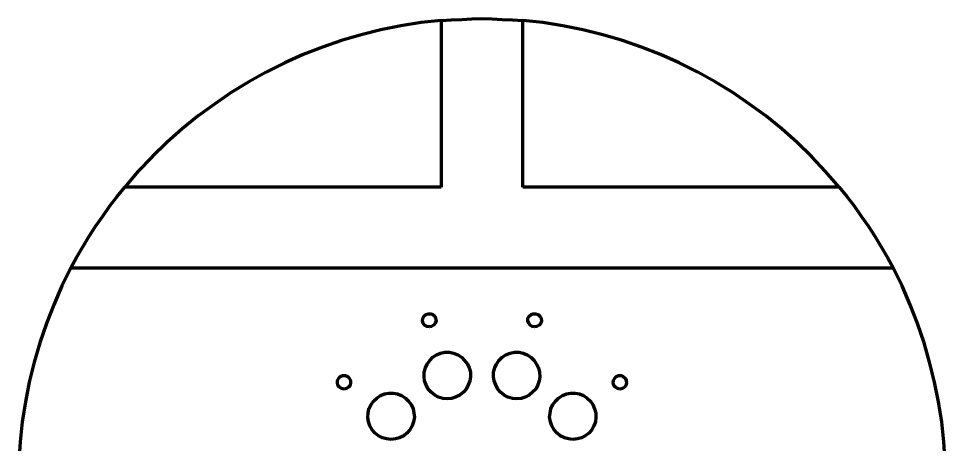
# Model space of a CAD drawing. Header units: millimetres. Extents: x 25 to 425, y -422 to -22.
# Drawn here: x 25 to 425, y -205.4 to -21.6 of the extents above; entities that cross this region are included whole.
import ezdxf

# ---------------------------------------------------------------- set-up
doc = ezdxf.new("R2010")
doc.units = ezdxf.units.MM
doc.header["$MEASUREMENT"] = 0
doc.layers.add('Calque 1', color=7, linetype='Continuous', lineweight=0)
doc.layers.add('Calque 2', color=7, linetype='Continuous', lineweight=0)

msp = doc.modelspace()

# ---------------------------------------------------------------- linework, layer by layer
at = {"layer": 'Calque 1', "color": 7, "lineweight": 100}
for points, knots in [([(207.44, -22.49), (207.44, -22.49), (198.8, -23.37), (198.8, -23.37), (198.8, -23.37), (189.98, -24.78), (189.98, -24.78), (189.98, -24.78), (181.33, -26.54), (181.33, -26.54), (181.33, -26.54), (172.86, -28.66), (172.86, -28.66), (172.86, -28.66), (164.39, -31.13), (164.39, -31.13), (164.39, -31.13), (156.1, -33.95), (156.1, -33.95), (156.1, -33.95), (147.81, -37.13), (147.81, -37.13), (147.81, -37.13), (139.87, -40.66), (139.87, -40.66), (139.87, -40.66), (131.93, -44.72), (131.93, -44.72), (131.93, -44.72), (124.34, -48.95), (124.34, -48.95), (124.34, -48.95), (116.75, -53.54), (116.75, -53.54), (116.75, -53.54), (109.52, -58.48), (109.52, -58.48), (109.52, -58.48), (102.46, -63.6), (102.46, -63.6), (102.46, -63.6), (95.58, -69.24), (95.58, -69.24), (95.58, -69.24), (89.05, -75.07), (89.05, -75.07), (89.05, -75.07), (82.7, -81.24), (82.7, -81.24), (82.7, -81.24), (76.52, -87.59), (76.52, -87.59), (76.52, -87.59), (70.88, -94.3), (70.88, -94.3)], [0, 0, 0, 0, 1, 1, 1, 2, 2, 2, 3, 3, 3, 4, 4, 4, 5, 5, 5, 6, 6, 6, 7, 7, 7, 8, 8, 8, 9, 9, 9, 10, 10, 10, 11, 11, 11, 12, 12, 12, 13, 13, 13, 14, 14, 14, 15, 15, 15, 16, 16, 16, 17, 17, 17, 18, 18, 18, 18]), ([(207.44, -22.49), (207.44, -22.49), (211.85, -22.13), (211.85, -22.13), (211.85, -22.13), (216.27, -21.96), (216.27, -21.96), (216.27, -21.96), (220.68, -21.78), (220.68, -21.78), (220.68, -21.78), (224.91, -21.6), (224.91, -21.6), (224.91, -21.6), (229.32, -21.78), (229.32, -21.78), (229.32, -21.78), (233.73, -21.96), (233.73, -21.96), (233.73, -21.96), (238.14, -22.13), (238.14, -22.13), (238.14, -22.13), (242.56, -22.49), (242.56, -22.49)], [0, 0, 0, 0, 1, 1, 1, 2, 2, 2, 3, 3, 3, 4, 4, 4, 5, 5, 5, 6, 6, 6, 7, 7, 7, 8, 8, 8, 8]), ([(379.12, -94.3), (379.12, -94.3), (373.3, -87.59), (373.3, -87.59), (373.3, -87.59), (367.3, -81.24), (367.3, -81.24), (367.3, -81.24), (360.95, -75.07), (360.95, -75.07), (360.95, -75.07), (354.42, -69.24), (354.42, -69.24), (354.42, -69.24), (347.54, -63.6), (347.54, -63.6), (347.54, -63.6), (340.48, -58.48), (340.48, -58.48), (340.48, -58.48), (333.25, -53.54), (333.25, -53.54), (333.25, -53.54), (325.66, -48.95), (325.66, -48.95), (325.66, -48.95), (318.07, -44.72), (318.07, -44.72), (318.07, -44.72), (310.13, -40.66), (310.13, -40.66), (310.13, -40.66), (302.02, -37.13), (302.02, -37.13), (302.02, -37.13), (293.9, -33.95), (293.9, -33.95), (293.9, -33.95), (285.61, -31.13), (285.61, -31.13), (285.61, -31.13), (277.14, -28.66), (277.14, -28.66), (277.14, -28.66), (268.49, -26.54), (268.49, -26.54), (268.49, -26.54), (259.85, -24.78), (259.85, -24.78), (259.85, -24.78), (251.2, -23.37), (251.2, -23.37), (251.2, -23.37), (242.56, -22.49), (242.56, -22.49)], [0, 0, 0, 0, 1, 1, 1, 2, 2, 2, 3, 3, 3, 4, 4, 4, 5, 5, 5, 6, 6, 6, 7, 7, 7, 8, 8, 8, 9, 9, 9, 10, 10, 10, 11, 11, 11, 12, 12, 12, 13, 13, 13, 14, 14, 14, 15, 15, 15, 16, 16, 16, 17, 17, 17, 18, 18, 18, 18]), ([(47.58, -129.23), (47.58, -129.23), (50.06, -124.65), (50.06, -124.65), (50.06, -124.65), (52.7, -120.06), (52.7, -120.06), (52.7, -120.06), (55.52, -115.47), (55.52, -115.47), (55.52, -115.47), (58.35, -111.06), (58.35, -111.06), (58.35, -111.06), (61.35, -106.83), (61.35, -106.83), (61.35, -106.83), (64.35, -102.42), (64.35, -102.42), (64.35, -102.42), (67.52, -98.36), (67.52, -98.36), (67.52, -98.36), (70.88, -94.3), (70.88, -94.3)], [0, 0, 0, 0, 1, 1, 1, 2, 2, 2, 3, 3, 3, 4, 4, 4, 5, 5, 5, 6, 6, 6, 7, 7, 7, 8, 8, 8, 8]), ([(379.12, -94.3), (379.12, -94.3), (382.48, -98.36), (382.48, -98.36), (382.48, -98.36), (385.65, -102.42), (385.65, -102.42), (385.65, -102.42), (388.65, -106.83), (388.65, -106.83), (388.65, -106.83), (391.65, -111.06), (391.65, -111.06), (391.65, -111.06), (394.47, -115.47), (394.47, -115.47), (394.47, -115.47), (397.3, -120.06), (397.3, -120.06), (397.3, -120.06), (399.94, -124.65), (399.94, -124.65), (399.94, -124.65), (402.41, -129.23), (402.41, -129.23)], [0, 0, 0, 0, 1, 1, 1, 2, 2, 2, 3, 3, 3, 4, 4, 4, 5, 5, 5, 6, 6, 6, 7, 7, 7, 8, 8, 8, 8]), ([(47.58, -129.23), (47.58, -129.23), (43.7, -137), (43.7, -137), (43.7, -137), (40.17, -145.11), (40.17, -145.11), (40.17, -145.11), (37, -153.23), (37, -153.23), (37, -153.23), (34.18, -161.52), (34.18, -161.52), (34.18, -161.52), (31.7, -169.82), (31.7, -169.82), (31.7, -169.82), (29.59, -178.46), (29.59, -178.46), (29.59, -178.46), (28, -186.93), (28, -186.93), (28, -186.93), (26.59, -195.58), (26.59, -195.58), (26.59, -195.58), (25.71, -204.22), (25.71, -204.22), (25.71, -204.22), (25.18, -213.05), (25.18, -213.05), (25.18, -213.05), (25, -221.69), (25, -221.69), (25, -221.69), (25.18, -230.51), (25.18, -230.51), (25.18, -230.51), (25.71, -239.16), (25.71, -239.16), (25.71, -239.16), (26.59, -247.98), (26.59, -247.98), (26.59, -247.98), (28, -256.63), (28, -256.63), (28, -256.63), (29.59, -265.1), (29.59, -265.1), (29.59, -265.1), (31.7, -273.57), (31.7, -273.57), (31.7, -273.57), (34.18, -282.04), (34.18, -282.04), (34.18, -282.04), (37, -290.33), (37, -290.33), (37, -290.33), (40.17, -298.45), (40.17, -298.45), (40.17, -298.45), (43.7, -306.39), (43.7, -306.39), (43.7, -306.39), (47.58, -314.33), (47.58, -314.33)], [0, 0, 0, 0, 1, 1, 1, 2, 2, 2, 3, 3, 3, 4, 4, 4, 5, 5, 5, 6, 6, 6, 7, 7, 7, 8, 8, 8, 9, 9, 9, 10, 10, 10, 11, 11, 11, 12, 12, 12, 13, 13, 13, 14, 14, 14, 15, 15, 15, 16, 16, 16, 17, 17, 17, 18, 18, 18, 19, 19, 19, 20, 20, 20, 21, 21, 21, 22, 22, 22, 22]), ([(402.41, -314.33), (402.41, -314.33), (406.3, -306.39), (406.3, -306.39), (406.3, -306.39), (409.83, -298.45), (409.83, -298.45), (409.83, -298.45), (413, -290.33), (413, -290.33), (413, -290.33), (415.82, -282.04), (415.82, -282.04), (415.82, -282.04), (418.12, -273.57), (418.12, -273.57), (418.12, -273.57), (420.24, -265.1), (420.24, -265.1), (420.24, -265.1), (422, -256.63), (422, -256.63), (422, -256.63), (423.41, -247.98), (423.41, -247.98), (423.41, -247.98), (424.29, -239.16), (424.29, -239.16), (424.29, -239.16), (424.82, -230.51), (424.82, -230.51), (424.82, -230.51), (425, -221.69), (425, -221.69), (425, -221.69), (424.82, -213.05), (424.82, -213.05), (424.82, -213.05), (424.29, -204.22), (424.29, -204.22), (424.29, -204.22), (423.41, -195.58), (423.41, -195.58), (423.41, -195.58), (422, -186.93), (422, -186.93), (422, -186.93), (420.24, -178.46), (420.24, -178.46), (420.24, -178.46), (418.12, -169.82), (418.12, -169.82), (418.12, -169.82), (415.82, -161.52), (415.82, -161.52), (415.82, -161.52), (413, -153.23), (413, -153.23), (413, -153.23), (409.83, -145.11), (409.83, -145.11), (409.83, -145.11), (406.3, -137), (406.3, -137), (406.3, -137), (402.41, -129.23), (402.41, -129.23)], [0, 0, 0, 0, 1, 1, 1, 2, 2, 2, 3, 3, 3, 4, 4, 4, 5, 5, 5, 6, 6, 6, 7, 7, 7, 8, 8, 8, 9, 9, 9, 10, 10, 10, 11, 11, 11, 12, 12, 12, 13, 13, 13, 14, 14, 14, 15, 15, 15, 16, 16, 16, 17, 17, 17, 18, 18, 18, 19, 19, 19, 20, 20, 20, 21, 21, 21, 22, 22, 22, 22]), ([(202.33, -154.64), (202.33, -154.64), (203.21, -154.47), (203.21, -154.47), (203.21, -154.47), (204.27, -153.94), (204.27, -153.94), (204.27, -153.94), (204.8, -153.05), (204.8, -153.05), (204.8, -153.05), (205.15, -152), (205.15, -152), (205.15, -152), (204.97, -150.94), (204.97, -150.94), (204.97, -150.94), (204.62, -150.06), (204.62, -150.06), (204.62, -150.06), (203.74, -149.35), (203.74, -149.35), (203.74, -149.35), (202.86, -149), (202.86, -149), (202.86, -149), (201.8, -149), (201.8, -149), (201.8, -149), (200.74, -149.35), (200.74, -149.35), (200.74, -149.35), (199.86, -150.06), (199.86, -150.06), (199.86, -150.06), (199.5, -150.94), (199.5, -150.94), (199.5, -150.94), (199.33, -152), (199.33, -152), (199.33, -152), (199.68, -153.05), (199.68, -153.05), (199.68, -153.05), (200.21, -153.94), (200.21, -153.94), (200.21, -153.94), (201.27, -154.47), (201.27, -154.47), (201.27, -154.47), (202.33, -154.64), (202.33, -154.64)], [0, 0, 0, 0, 1, 1, 1, 2, 2, 2, 3, 3, 3, 4, 4, 4, 5, 5, 5, 6, 6, 6, 7, 7, 7, 8, 8, 8, 9, 9, 9, 10, 10, 10, 11, 11, 11, 12, 12, 12, 13, 13, 13, 14, 14, 14, 15, 15, 15, 16, 16, 16, 17, 17, 17, 17]), ([(247.67, -154.64), (247.67, -154.64), (248.73, -154.47), (248.73, -154.47), (248.73, -154.47), (249.61, -153.94), (249.61, -153.94), (249.61, -153.94), (250.32, -153.05), (250.32, -153.05), (250.32, -153.05), (250.67, -152), (250.67, -152), (250.67, -152), (250.5, -150.94), (250.5, -150.94), (250.5, -150.94), (249.97, -150.06), (249.97, -150.06), (249.97, -150.06), (249.26, -149.35), (249.26, -149.35), (249.26, -149.35), (248.2, -149), (248.2, -149), (248.2, -149), (247.14, -149), (247.14, -149), (247.14, -149), (246.26, -149.35), (246.26, -149.35), (246.26, -149.35), (245.38, -150.06), (245.38, -150.06), (245.38, -150.06), (244.85, -150.94), (244.85, -150.94), (244.85, -150.94), (244.85, -152), (244.85, -152), (244.85, -152), (245.2, -153.05), (245.2, -153.05), (245.2, -153.05), (245.73, -153.94), (245.73, -153.94), (245.73, -153.94), (246.61, -154.47), (246.61, -154.47), (246.61, -154.47), (247.67, -154.64), (247.67, -154.64)], [0, 0, 0, 0, 1, 1, 1, 2, 2, 2, 3, 3, 3, 4, 4, 4, 5, 5, 5, 6, 6, 6, 7, 7, 7, 8, 8, 8, 9, 9, 9, 10, 10, 10, 11, 11, 11, 12, 12, 12, 13, 13, 13, 14, 14, 14, 15, 15, 15, 16, 16, 16, 17, 17, 17, 17]), ([(209.91, -185.7), (209.91, -185.7), (211.85, -185.52), (211.85, -185.52), (211.85, -185.52), (213.62, -184.99), (213.62, -184.99), (213.62, -184.99), (215.38, -184.11), (215.38, -184.11), (215.38, -184.11), (216.97, -182.87), (216.97, -182.87), (216.97, -182.87), (218.21, -181.46), (218.21, -181.46), (218.21, -181.46), (219.09, -179.7), (219.09, -179.7), (219.09, -179.7), (219.79, -177.93), (219.79, -177.93), (219.79, -177.93), (219.97, -176.17), (219.97, -176.17), (219.97, -176.17), (219.97, -174.23), (219.97, -174.23), (219.97, -174.23), (219.44, -172.29), (219.44, -172.29), (219.44, -172.29), (218.74, -170.7), (218.74, -170.7), (218.74, -170.7), (217.5, -169.11), (217.5, -169.11), (217.5, -169.11), (216.09, -167.7), (216.09, -167.7), (216.09, -167.7), (214.5, -166.64), (214.5, -166.64), (214.5, -166.64), (212.74, -165.94), (212.74, -165.94), (212.74, -165.94), (210.97, -165.58), (210.97, -165.58), (210.97, -165.58), (209.03, -165.58), (209.03, -165.58), (209.03, -165.58), (207.09, -165.94), (207.09, -165.94), (207.09, -165.94), (205.33, -166.64), (205.33, -166.64), (205.33, -166.64), (203.74, -167.7), (203.74, -167.7), (203.74, -167.7), (202.5, -169.11), (202.5, -169.11), (202.5, -169.11), (201.27, -170.7), (201.27, -170.7), (201.27, -170.7), (200.56, -172.29), (200.56, -172.29), (200.56, -172.29), (200.03, -174.23), (200.03, -174.23), (200.03, -174.23), (200.03, -176.17), (200.03, -176.17), (200.03, -176.17), (200.21, -177.93), (200.21, -177.93), (200.21, -177.93), (200.92, -179.7), (200.92, -179.7), (200.92, -179.7), (201.8, -181.46), (201.8, -181.46), (201.8, -181.46), (203.03, -182.87), (203.03, -182.87), (203.03, -182.87), (204.62, -184.11), (204.62, -184.11), (204.62, -184.11), (206.21, -184.99), (206.21, -184.99), (206.21, -184.99), (208.15, -185.52), (208.15, -185.52), (208.15, -185.52), (209.91, -185.7), (209.91, -185.7)], [0, 0, 0, 0, 1, 1, 1, 2, 2, 2, 3, 3, 3, 4, 4, 4, 5, 5, 5, 6, 6, 6, 7, 7, 7, 8, 8, 8, 9, 9, 9, 10, 10, 10, 11, 11, 11, 12, 12, 12, 13, 13, 13, 14, 14, 14, 15, 15, 15, 16, 16, 16, 17, 17, 17, 18, 18, 18, 19, 19, 19, 20, 20, 20, 21, 21, 21, 22, 22, 22, 23, 23, 23, 24, 24, 24, 25, 25, 25, 26, 26, 26, 27, 27, 27, 28, 28, 28, 29, 29, 29, 30, 30, 30, 31, 31, 31, 32, 32, 32, 33, 33, 33, 33]), ([(239.91, -185.7), (239.91, -185.7), (241.85, -185.52), (241.85, -185.52), (241.85, -185.52), (243.61, -184.99), (243.61, -184.99), (243.61, -184.99), (245.38, -184.11), (245.38, -184.11), (245.38, -184.11), (246.79, -182.87), (246.79, -182.87), (246.79, -182.87), (248.2, -181.46), (248.2, -181.46), (248.2, -181.46), (249.08, -179.7), (249.08, -179.7), (249.08, -179.7), (249.61, -177.93), (249.61, -177.93), (249.61, -177.93), (249.97, -176.17), (249.97, -176.17), (249.97, -176.17), (249.79, -174.23), (249.79, -174.23), (249.79, -174.23), (249.44, -172.29), (249.44, -172.29), (249.44, -172.29), (248.56, -170.7), (248.56, -170.7), (248.56, -170.7), (247.5, -169.11), (247.5, -169.11), (247.5, -169.11), (246.08, -167.7), (246.08, -167.7), (246.08, -167.7), (244.5, -166.64), (244.5, -166.64), (244.5, -166.64), (242.73, -165.94), (242.73, -165.94), (242.73, -165.94), (240.97, -165.58), (240.97, -165.58), (240.97, -165.58), (239.03, -165.58), (239.03, -165.58), (239.03, -165.58), (237.09, -165.94), (237.09, -165.94), (237.09, -165.94), (235.32, -166.64), (235.32, -166.64), (235.32, -166.64), (233.73, -167.7), (233.73, -167.7), (233.73, -167.7), (232.32, -169.11), (232.32, -169.11), (232.32, -169.11), (231.26, -170.7), (231.26, -170.7), (231.26, -170.7), (230.56, -172.29), (230.56, -172.29), (230.56, -172.29), (230.03, -174.23), (230.03, -174.23), (230.03, -174.23), (230.03, -176.17), (230.03, -176.17), (230.03, -176.17), (230.2, -177.93), (230.2, -177.93), (230.2, -177.93), (230.91, -179.7), (230.91, -179.7), (230.91, -179.7), (231.79, -181.46), (231.79, -181.46), (231.79, -181.46), (233.03, -182.87), (233.03, -182.87), (233.03, -182.87), (234.62, -184.11), (234.62, -184.11), (234.62, -184.11), (236.2, -184.99), (236.2, -184.99), (236.2, -184.99), (238.14, -185.52), (238.14, -185.52), (238.14, -185.52), (239.91, -185.7), (239.91, -185.7)], [0, 0, 0, 0, 1, 1, 1, 2, 2, 2, 3, 3, 3, 4, 4, 4, 5, 5, 5, 6, 6, 6, 7, 7, 7, 8, 8, 8, 9, 9, 9, 10, 10, 10, 11, 11, 11, 12, 12, 12, 13, 13, 13, 14, 14, 14, 15, 15, 15, 16, 16, 16, 17, 17, 17, 18, 18, 18, 19, 19, 19, 20, 20, 20, 21, 21, 21, 22, 22, 22, 23, 23, 23, 24, 24, 24, 25, 25, 25, 26, 26, 26, 27, 27, 27, 28, 28, 28, 29, 29, 29, 30, 30, 30, 31, 31, 31, 32, 32, 32, 33, 33, 33, 33]), ([(165.45, -181.46), (165.45, -181.46), (166.51, -181.29), (166.51, -181.29), (166.51, -181.29), (167.39, -180.58), (167.39, -180.58), (167.39, -180.58), (168.1, -179.87), (168.1, -179.87), (168.1, -179.87), (168.27, -178.82), (168.27, -178.82), (168.27, -178.82), (168.27, -177.76), (168.27, -177.76), (168.27, -177.76), (167.74, -176.7), (167.74, -176.7), (167.74, -176.7), (167.04, -175.99), (167.04, -175.99), (167.04, -175.99), (165.98, -175.64), (165.98, -175.64), (165.98, -175.64), (164.92, -175.64), (164.92, -175.64), (164.92, -175.64), (163.86, -175.99), (163.86, -175.99), (163.86, -175.99), (163.16, -176.7), (163.16, -176.7), (163.16, -176.7), (162.63, -177.76), (162.63, -177.76), (162.63, -177.76), (162.63, -178.82), (162.63, -178.82), (162.63, -178.82), (162.8, -179.87), (162.8, -179.87), (162.8, -179.87), (163.51, -180.58), (163.51, -180.58), (163.51, -180.58), (164.39, -181.29), (164.39, -181.29), (164.39, -181.29), (165.45, -181.46), (165.45, -181.46)], [0, 0, 0, 0, 1, 1, 1, 2, 2, 2, 3, 3, 3, 4, 4, 4, 5, 5, 5, 6, 6, 6, 7, 7, 7, 8, 8, 8, 9, 9, 9, 10, 10, 10, 11, 11, 11, 12, 12, 12, 13, 13, 13, 14, 14, 14, 15, 15, 15, 16, 16, 16, 17, 17, 17, 17]), ([(284.55, -181.46), (284.55, -181.46), (285.61, -181.29), (285.61, -181.29), (285.61, -181.29), (286.49, -180.58), (286.49, -180.58), (286.49, -180.58), (287.02, -179.87), (287.02, -179.87), (287.02, -179.87), (287.37, -178.82), (287.37, -178.82), (287.37, -178.82), (287.2, -177.76), (287.2, -177.76), (287.2, -177.76), (286.84, -176.7), (286.84, -176.7), (286.84, -176.7), (285.96, -175.99), (285.96, -175.99), (285.96, -175.99), (285.08, -175.64), (285.08, -175.64), (285.08, -175.64), (284.02, -175.64), (284.02, -175.64), (284.02, -175.64), (282.96, -175.99), (282.96, -175.99), (282.96, -175.99), (282.26, -176.7), (282.26, -176.7), (282.26, -176.7), (281.73, -177.76), (281.73, -177.76), (281.73, -177.76), (281.55, -178.82), (281.55, -178.82), (281.55, -178.82), (281.9, -179.87), (281.9, -179.87), (281.9, -179.87), (282.61, -180.58), (282.61, -180.58), (282.61, -180.58), (283.49, -181.29), (283.49, -181.29), (283.49, -181.29), (284.55, -181.46), (284.55, -181.46)], [0, 0, 0, 0, 1, 1, 1, 2, 2, 2, 3, 3, 3, 4, 4, 4, 5, 5, 5, 6, 6, 6, 7, 7, 7, 8, 8, 8, 9, 9, 9, 10, 10, 10, 11, 11, 11, 12, 12, 12, 13, 13, 13, 14, 14, 14, 15, 15, 15, 16, 16, 16, 17, 17, 17, 17]), ([(185.74, -203.17), (185.74, -203.17), (187.68, -202.99), (187.68, -202.99), (187.68, -202.99), (189.45, -202.46), (189.45, -202.46), (189.45, -202.46), (191.21, -201.58), (191.21, -201.58), (191.21, -201.58), (192.62, -200.52), (192.62, -200.52), (192.62, -200.52), (193.86, -199.11), (193.86, -199.11), (193.86, -199.11), (194.92, -197.34), (194.92, -197.34), (194.92, -197.34), (195.45, -195.58), (195.45, -195.58), (195.45, -195.58), (195.8, -193.64), (195.8, -193.64), (195.8, -193.64), (195.62, -191.87), (195.62, -191.87), (195.62, -191.87), (195.27, -189.93), (195.27, -189.93), (195.27, -189.93), (194.39, -188.17), (194.39, -188.17), (194.39, -188.17), (193.33, -186.76), (193.33, -186.76), (193.33, -186.76), (191.92, -185.34), (191.92, -185.34), (191.92, -185.34), (190.33, -184.29), (190.33, -184.29), (190.33, -184.29), (188.56, -183.58), (188.56, -183.58), (188.56, -183.58), (186.62, -183.23), (186.62, -183.23), (186.62, -183.23), (184.86, -183.23), (184.86, -183.23), (184.86, -183.23), (182.92, -183.58), (182.92, -183.58), (182.92, -183.58), (181.15, -184.29), (181.15, -184.29), (181.15, -184.29), (179.57, -185.34), (179.57, -185.34), (179.57, -185.34), (178.15, -186.76), (178.15, -186.76), (178.15, -186.76), (177.1, -188.17), (177.1, -188.17), (177.1, -188.17), (176.21, -189.93), (176.21, -189.93), (176.21, -189.93), (175.86, -191.87), (175.86, -191.87), (175.86, -191.87), (175.68, -193.64), (175.68, -193.64), (175.68, -193.64), (176.04, -195.58), (176.04, -195.58), (176.04, -195.58), (176.57, -197.34), (176.57, -197.34), (176.57, -197.34), (177.62, -199.11), (177.62, -199.11), (177.62, -199.11), (178.86, -200.52), (178.86, -200.52), (178.86, -200.52), (180.27, -201.58), (180.27, -201.58), (180.27, -201.58), (182.04, -202.46), (182.04, -202.46), (182.04, -202.46), (183.8, -202.99), (183.8, -202.99), (183.8, -202.99), (185.74, -203.17), (185.74, -203.17)], [0, 0, 0, 0, 1, 1, 1, 2, 2, 2, 3, 3, 3, 4, 4, 4, 5, 5, 5, 6, 6, 6, 7, 7, 7, 8, 8, 8, 9, 9, 9, 10, 10, 10, 11, 11, 11, 12, 12, 12, 13, 13, 13, 14, 14, 14, 15, 15, 15, 16, 16, 16, 17, 17, 17, 18, 18, 18, 19, 19, 19, 20, 20, 20, 21, 21, 21, 22, 22, 22, 23, 23, 23, 24, 24, 24, 25, 25, 25, 26, 26, 26, 27, 27, 27, 28, 28, 28, 29, 29, 29, 30, 30, 30, 31, 31, 31, 32, 32, 32, 33, 33, 33, 33]), ([(264.26, -203.17), (264.26, -203.17), (266.2, -202.99), (266.2, -202.99), (266.2, -202.99), (267.96, -202.46), (267.96, -202.46), (267.96, -202.46), (269.55, -201.58), (269.55, -201.58), (269.55, -201.58), (271.14, -200.52), (271.14, -200.52), (271.14, -200.52), (272.38, -199.11), (272.38, -199.11), (272.38, -199.11), (273.26, -197.34), (273.26, -197.34), (273.26, -197.34), (273.96, -195.58), (273.96, -195.58), (273.96, -195.58), (274.14, -193.64), (274.14, -193.64), (274.14, -193.64), (274.14, -191.87), (274.14, -191.87), (274.14, -191.87), (273.61, -189.93), (273.61, -189.93), (273.61, -189.93), (272.9, -188.17), (272.9, -188.17), (272.9, -188.17), (271.85, -186.76), (271.85, -186.76), (271.85, -186.76), (270.43, -185.34), (270.43, -185.34), (270.43, -185.34), (268.85, -184.29), (268.85, -184.29), (268.85, -184.29), (267.08, -183.58), (267.08, -183.58), (267.08, -183.58), (265.14, -183.23), (265.14, -183.23), (265.14, -183.23), (263.2, -183.23), (263.2, -183.23), (263.2, -183.23), (261.44, -183.58), (261.44, -183.58), (261.44, -183.58), (259.67, -184.29), (259.67, -184.29), (259.67, -184.29), (258.08, -185.34), (258.08, -185.34), (258.08, -185.34), (256.67, -186.76), (256.67, -186.76), (256.67, -186.76), (255.61, -188.17), (255.61, -188.17), (255.61, -188.17), (254.73, -189.93), (254.73, -189.93), (254.73, -189.93), (254.38, -191.87), (254.38, -191.87), (254.38, -191.87), (254.2, -193.64), (254.2, -193.64), (254.2, -193.64), (254.55, -195.58), (254.55, -195.58), (254.55, -195.58), (255.08, -197.34), (255.08, -197.34), (255.08, -197.34), (256.14, -199.11), (256.14, -199.11), (256.14, -199.11), (257.38, -200.52), (257.38, -200.52), (257.38, -200.52), (258.79, -201.58), (258.79, -201.58), (258.79, -201.58), (260.55, -202.46), (260.55, -202.46), (260.55, -202.46), (262.32, -202.99), (262.32, -202.99), (262.32, -202.99), (264.26, -203.17), (264.26, -203.17)], [0, 0, 0, 0, 1, 1, 1, 2, 2, 2, 3, 3, 3, 4, 4, 4, 5, 5, 5, 6, 6, 6, 7, 7, 7, 8, 8, 8, 9, 9, 9, 10, 10, 10, 11, 11, 11, 12, 12, 12, 13, 13, 13, 14, 14, 14, 15, 15, 15, 16, 16, 16, 17, 17, 17, 18, 18, 18, 19, 19, 19, 20, 20, 20, 21, 21, 21, 22, 22, 22, 23, 23, 23, 24, 24, 24, 25, 25, 25, 26, 26, 26, 27, 27, 27, 28, 28, 28, 29, 29, 29, 30, 30, 30, 31, 31, 31, 32, 32, 32, 33, 33, 33, 33])]:
    msp.add_open_spline(points, degree=3, knots=knots, dxfattribs=at)
at = {"layer": 'Calque 2', "color": 12, "lineweight": 100}
for p, q in [((207.44, -22.49), (207.44, -94.3)), ((242.55, -94.3), (242.55, -22.49)), ((207.44, -94.3), (70.87, -94.3)), ((379.12, -94.3), (242.55, -94.3)), ((47.58, -129.23), (402.41, -129.23))]:
    msp.add_line(p, q, dxfattribs=at)

doc.saveas('drawing.dxf')
